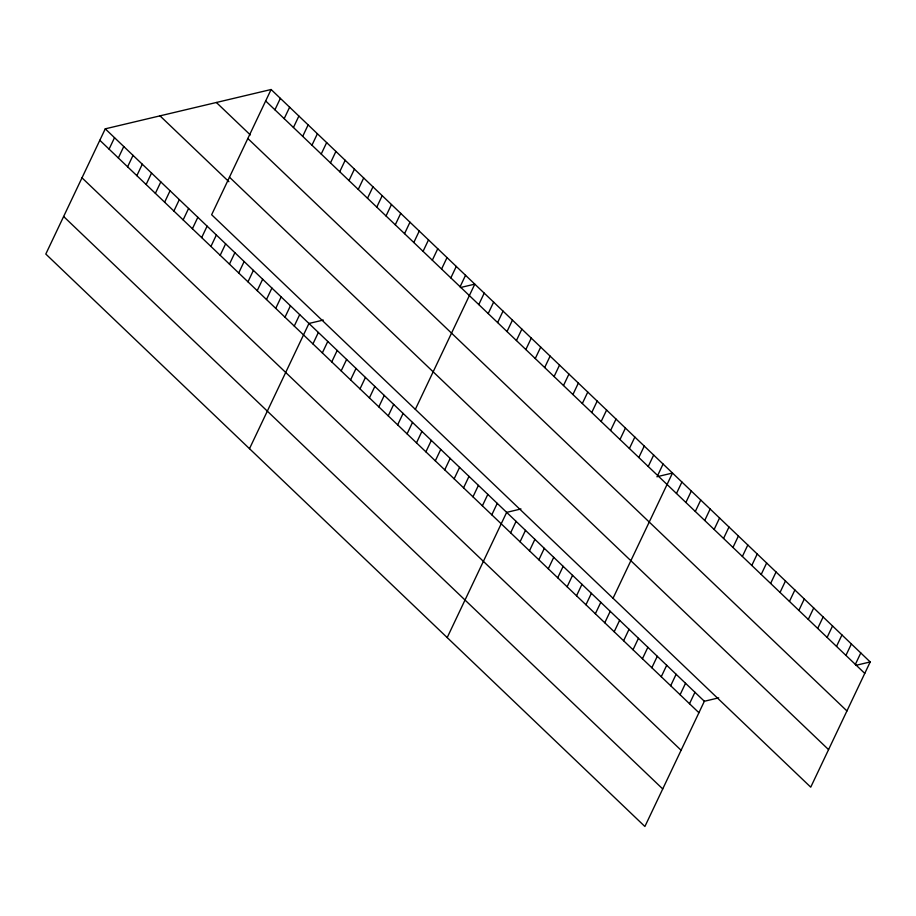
<?xml version="1.0" encoding="UTF-8"?>
<svg xmlns="http://www.w3.org/2000/svg" width="916" height="916" viewBox="0 0 916 916"><rect width="100%" height="100%" fill="white"/><g stroke="black" fill="none" stroke-linecap="round" stroke-linejoin="round"><path stroke-width="1.37" d="M271.102 89.505L211.642 214.733L810.74 787.165L870.2 661.947L271.102 89.505L105.26 128.835L45.8 254.053L644.898 826.495L704.358 701.267L718.694 697.866M109.084 149.125L114.523 137.675M118.347 157.964L123.774 146.526M127.599 166.815L133.038 155.365M136.862 175.654L142.289 164.216M146.125 184.505L151.552 173.067M155.376 193.356L160.815 181.906M164.64 202.196L170.067 190.757M173.891 211.046L179.33 199.608M183.154 219.897L188.593 208.447M192.417 228.737L197.845 217.298M201.669 237.588L207.108 226.149M274.926 109.794L280.365 98.356M210.932 246.438L216.371 234.988M284.189 118.645L289.616 107.206M220.195 255.278L225.622 243.839M293.441 127.496L298.879 116.046M229.447 264.129L234.885 252.69M302.704 136.335L308.131 124.897M238.71 272.979L244.137 261.529M311.967 145.186L317.394 133.747M247.973 281.819L253.4 270.38M321.218 154.037L326.657 142.587M257.224 290.67L262.663 279.231M330.481 162.876L335.909 151.438M266.487 299.509L271.915 288.071M339.733 171.727L345.172 160.289M275.739 308.36L281.178 296.921M348.996 180.578L354.435 169.128M285.002 317.211L290.441 305.761M358.259 189.417L363.686 177.979M294.265 326.05L299.692 314.612M367.511 198.268L372.949 186.83M249.496 448.68L308.955 323.462L323.291 320.062M376.774 207.108L382.212 195.669M312.94 343.901L318.367 332.451M386.037 215.958L391.464 204.52M322.352 352.889L327.779 341.45M395.288 224.809L400.727 213.359M331.764 361.889L337.191 350.45M404.551 233.649L409.979 222.21M341.176 370.888L346.614 359.438M413.814 242.5L419.242 231.061M350.588 379.877L356.026 368.438M423.066 251.35L428.505 239.9M360.011 388.876L365.438 377.438M432.329 260.19L437.756 248.751M369.423 397.865L374.85 386.426M441.581 269.041L447.019 257.602M378.835 406.864L384.273 395.426M450.844 277.892L456.283 266.442M388.247 415.864L393.685 404.414M460.107 286.731L465.534 275.292M397.659 424.852L403.097 413.414M415.337 409.36L474.797 284.143L460.462 287.532M407.082 433.852L412.509 422.413M478.782 304.581L484.209 293.131M416.494 442.852L421.921 431.402M488.194 313.57L493.621 302.131M425.906 451.84L431.344 440.401M497.606 322.569L503.033 311.119M435.318 460.84L440.756 449.401M507.017 331.558L512.456 320.119M444.741 469.839L450.168 458.389M516.429 340.557L521.868 329.119M454.153 478.828L459.58 467.389M525.853 349.557L531.28 338.107M463.565 487.827L469.003 476.377M535.265 358.545L540.692 347.107M472.977 496.815L478.415 485.377M544.677 367.545L550.115 356.106M482.389 505.815L487.827 494.377M554.088 376.545L559.527 365.095M491.812 514.815L497.239 503.365M563.5 385.533L568.939 374.094M447.191 637.582L506.651 512.365L520.986 508.964M572.924 394.533L578.351 383.094M510.636 532.803L516.074 521.364M582.336 403.521L587.763 392.082M520.048 541.803L525.486 530.353M591.747 412.521L597.186 401.082M529.471 550.791L534.898 539.352M601.159 421.52L606.598 410.07M538.883 559.79L544.31 548.352M610.583 430.509L616.01 419.07M548.295 568.779L553.722 557.34M619.995 439.508L625.422 428.07M557.707 577.778L563.145 566.34M629.407 448.508L634.845 437.058M567.119 586.778L572.557 575.328M638.818 457.496L644.257 446.058M576.542 595.766L581.969 584.328M648.23 466.496L653.669 455.057M585.954 604.766L591.381 593.328M657.654 475.496L663.081 464.046M595.366 613.766L600.804 602.316M613.033 598.263L672.493 473.045L656.864 476.755M604.778 622.754L610.216 611.315M676.477 493.484L681.916 482.034M614.201 631.754L619.628 620.315M685.889 502.472L691.328 491.033M623.613 640.742L629.04 629.303M695.313 511.471L700.74 500.033M633.025 649.742L638.452 638.303M704.725 520.471L710.152 509.021M642.437 658.741L647.875 647.291M714.137 529.459L719.564 518.021M651.848 667.73L657.287 656.291M723.548 538.459L728.987 527.021M661.272 676.729L666.699 665.291M732.96 547.459L738.399 536.009M670.684 685.729L676.111 674.279M742.384 556.447L747.811 545.009M680.096 694.717L685.534 683.279M751.796 565.447L757.223 554.008M689.508 703.717L694.946 692.278M761.207 574.435L766.646 562.996M770.619 583.435L776.058 571.996M780.043 592.434L785.47 580.984M789.455 601.423L794.882 589.984M798.867 610.422L804.294 598.984M808.278 619.422L813.717 607.972M817.69 628.41L823.129 616.972M827.114 637.41L832.541 625.972M836.526 646.398L841.953 634.96M845.937 655.398L851.376 643.959M855.349 664.398L860.788 652.948M855.865 665.348L870.2 661.947M265.663 100.955L864.761 673.386M216.371 102.489L250.32 134.927M247.835 138.499L846.934 710.942M229.469 177.189L828.568 749.62M159.991 115.851L228.908 181.712M105.26 128.835L704.358 701.267M99.821 140.274L698.919 712.717M81.993 177.819L681.092 750.261M63.628 216.508L662.726 788.939"/></g></svg>
